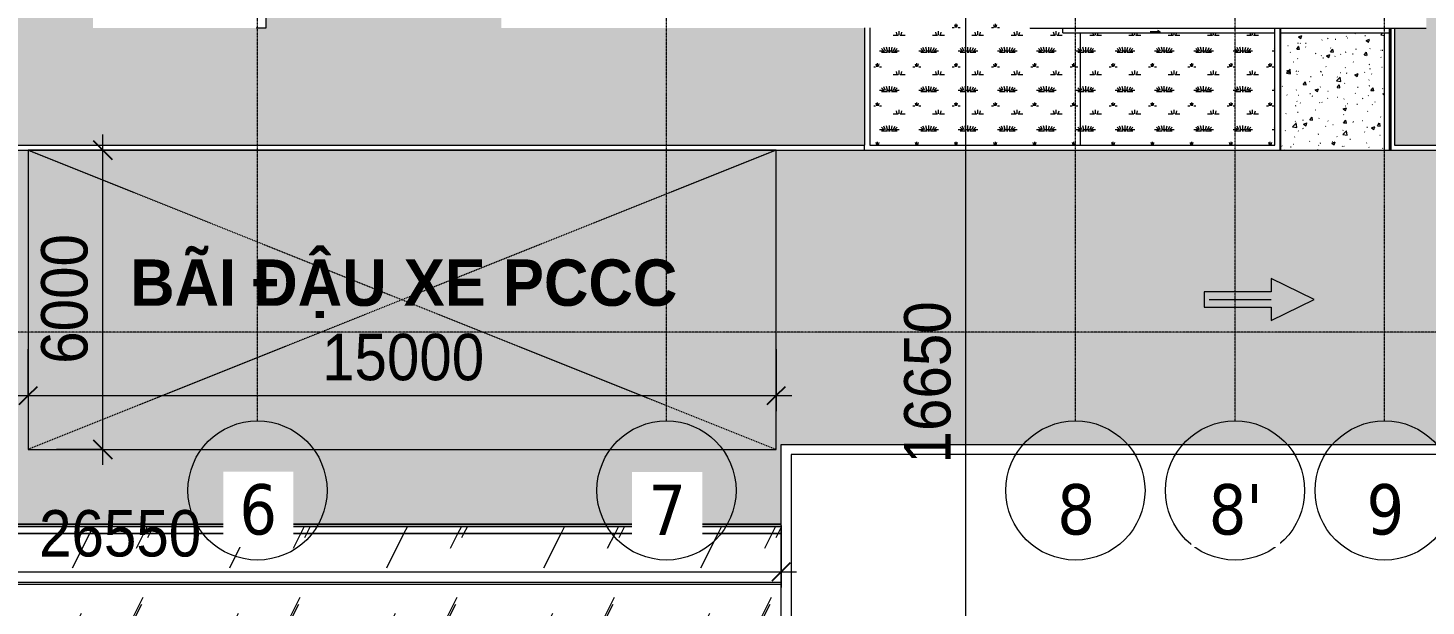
# Model space of a CAD drawing. Header units: millimetres. Extents: x 5117 to 246734, y -48177 to 129208.
# Drawn here: x 56350 to 84383, y 11749 to 23335 of the extents above; entities that cross this region are included whole.
import ezdxf

# ---------------------------------------------------------------- set-up
doc = ezdxf.new("R2010")
doc.units = ezdxf.units.MM
doc.linetypes.add('Dash', pattern=[6, 3, -3])
doc.linetypes.add('Grid Line', pattern=[22.225, 12.7, -3.175, 3.175, -3.175])
for name, color, linetype, lineweight in [('0-1', 7, 'Continuous', 5), ('A-ANNO-DIMS', 211, 'Continuous', 9), ('A-ANNO-DIMS-310', 211, 'Continuous', 9), ('A-ANNO-NOTE', 131, 'Continuous', 9), ('A-FLOR', 192, 'Continuous', 9), ('A-FLOR-PATT', 8, 'Continuous', 9), ('A-FLOR-PATT-3', 10, 'Continuous', 9), ('A-GLAZ', 151, 'Continuous', 9), ('A-GLAZ-CURT', 52, 'Continuous', 9), ('A-GLAZ-CWMG', 51, 'Continuous', 9), ('A-WALL', 113, 'Continuous', 9), ('C-PRKG', 70, 'Continuous', 9), ('C-PRKG-HDLN', 70, 'Dash', 9), ('G-ANNO-TEXT-1', 7, 'Continuous', 9), ('I-WALL', 2, 'Continuous', 9), ('S-BEAM-1', 7, 'Continuous', 9), ('S-GRID-1', 1, 'Grid Line', 9), ('S-GRID-IDEN', 1, 'Continuous', 9)]:
    doc.layers.add(name, color=color, linetype=linetype, lineweight=lineweight)
doc.styles.add('Arial_9', font='arial_0.ttf', dxfattribs={"width": 0.9, "height": 930})
doc.styles.add('Arial_B_3', font='arialbd_0.ttf', dxfattribs={"width": 0.95, "height": 930})
doc.styles.add('Tahoma_B', font='tahomabd_0.ttf', dxfattribs={"height": 1007.5})
doc.dimstyles.new('1_Dim_chi_tiet_khu_đất_2', dxfattribs={"dimscale": 304.8, "dimtxt": 948.841242, "dimasz": 1.220472, "dimexe": 1.01706, "dimexo": 0.0625, "dimgap": 0.101706, "dimtad": 1, "dimdec": 0, "dimrnd": 5, "dimzin": 0, "dimdsep": 46, "dimtxsty": 'Arial_9', "dimblk1": 'OBLIQUE', "dimblk2": 'OBLIQUE', "dimsah": 1, "dimcen": 0.09, "dimdle": 1.01706, "dimazin": 0, "dimtfac": 1, "dimtdec": 4, "dimtix": 1, "dimtmove": 0, "dimatfit": 3, "dimfxl": 3.051181, "dimfxlon": 1, "dimtvp": 1, "dimtolj": 1, "dimtzin": 0, "dimarcsym": 2})
pattern_1 = [(0, (236.2, 15.75), (787.4, 787.4), [118.11, -23.622, 31.496, -23.622, -590.55]), (0, (236.2, 15.75), (787.4, 787.4), [-196.85, 118.11, -472.44]), (0, (196.85, 39.4), (787.4, 787.4), [78.74, -59.055, 118.11, -59.055, -472.44]), (0, (196.85, 39.4), (787.4, 787.4), [-314.96, 78.74, -393.7]), (0, (472.44, 354.3), (787.4, 787.4), [98.425, -39.37, 98.425, -551.18]), (0, (78.74, 511.8), (787.4, 787.4), [39.37, -78.74, 39.37, -629.92]), (90, (157.5, 511.8), (-787.4, 787.4), [70.866, -716.534]), (90, (393.7, 39.4), (-787.4, 787.4), [78.74, -708.66]), (90, (590.55, 354.3), (-787.4, 787.4), [78.74, -708.66]), (45, (496.06, 31.5), (0, 787.4002), [78.74, -1034.812]), (135, (291.34, 31.5), (-787.4002, 6e-14), [78.74, -1034.812]), (63.435, (472.44, 35.43), (-0.0007, 787.4), [78.74, -1681.94]), (75.964, (433.07, 39.37), (-0.00383, 787.3999), [78.74, -3167.793]), (75.964, (629.92, 354.33), (-0.00383, 787.3999), [62.992, -3183.541]), (75.964, (173.23, 511.81), (-0.00383, 787.3999), [55.118, -3191.415]), (104.036, (354.33, 39.37), (0.00383, 787.3999), [78.74, -3167.793]), (104.036, (551.18, 354.33), (0.00383, 787.3999), [62.992, -3183.541]), (104.036, (141.73, 511.81), (0.00383, 787.3999), [55.118, -3191.415]), (116.565, (314.96, 35.43), (0.0007, 787.4), [78.74, -1681.939])]
pattern_2 = [(50, (0, 0), (677.7247, -59.293), [70.866, -779.526]), (355, (0, 0), (-131.1036, 710.731), [56.693, -623.621]), (100.451, (56.5, -4.94), (546.6267, 651.434), [60.227, -662.495]), (46.184, (0, 189), (1008.414, -156.3987), [106.299, -1169.289]), (96.636, (84, 175.9), (883.1375, 920.431), [90.34, -993.743]), (351.184, (0, 189), (883.146, 920.423), [85.039, -935.431]), (21, (94.5, 141.73), (564.0056, -380.4262), [70.866, -779.526]), (326, (94.5, 141.7), (229.9034, 685.1796), [56.693, -623.621]), (71.451, (141.5, 110), (793.912, 304.7473), [60.227, -662.495]), (37.5, (0, 0), (11.4894, 314.54497), [10.394, -605.668, 10.394, -622.676, -625.983]), (37.5, (0, 0), (11.4894, 314.54497), [-1249.131, 10.394, -615.589]), (7.5, (0, 0), (248.5691, 372.672), [10.394, -350.55, 10.394, -591.495, -238.582]), (7.5, (0, 0), (248.5691, 372.672), [-962.833, 10.394, -228.189]), (327.5, (-210.7, 0), (504.39837, -21.31163), [10.394, -225.826, 10.394, -726.613, -977.951]), (327.5, (-210.7, 0), (504.39837, -21.31163), [-973.226, 10.394, -967.557]), (317.5, (-305.2, 0), (551.0412, 94.5872), [10.394, -296.692, 10.394, -479.054, -694.487]), (317.5, (-305.2, 0), (551.0412, 94.5872), [-796.534, 10.394, -684.093])]
pattern_3 = [(63.321, (3699.9, -21.8), (-0.012, 3133.974), [1096.06, -5918.72]), (63.321, (550.3, -21.8), (-0.012, 3133.974), [1096.06, -5918.72]), (63.321, (5207.6, 583.7), (-0.012, 3133.974), [1096.06, -5918.72]), (63.321, (2058, 583.7), (-0.012, 3133.974), [1096.06, -5918.72]), (63.321, (4979.4, 370), (-0.012, 3133.974), [1096.06, -5918.72]), (63.321, (1829.8, 370), (-0.012, 3133.974), [1096.06, -5918.72]), (63.321, (4746.8, 1594), (-0.012, 3133.974), [532.74, -6482.04]), (63.321, (1597.2, 1594), (-0.012, 3133.974), [532.74, -6482.04]), (63.321, (4594.7, 1404.6), (-0.012, 3133.974), [1096.06, -5918.72]), (63.321, (1445, 1404.6), (-0.012, 3133.974), [1096.06, -5918.72]), (63.321, (4621.5, 1540.6), (-0.012, 3133.974), [1096.06, -5918.72]), (63.321, (1471.9, 1540.6), (-0.012, 3133.974), [1096.06, -5918.72]), (63.321, (3350.8, 943.9), (-0.012, 3133.974), [1096.06, -5918.72]), (63.321, (201.2, 943.9), (-0.012, 3133.974), [1096.06, -5918.72]), (63.321, (3377.6, 1104.2), (-0.012, 3133.974), [1096.06, -5918.72]), (63.321, (228, 1104.2), (-0.012, 3133.974), [1096.06, -5918.72]), (63.321, (3384.9, 1219.8), (-0.012, 3133.974), [1096.06, -5918.72]), (63.321, (235.3, 1219.8), (-0.012, 3133.974), [1096.06, -5918.72])]

# ---------------------------------------------------------------- blocks, each defined once
blk = doc.blocks.new('NCV_TKTC_KET CAU_rvt-1-TKCS_MB TỔNG THỂ MÁI')
at = {"layer": 'S-BEAM-1'}
for p, q in [((61128, 23335), (61128, 24535)), ((60928, 23335), (61128, 23335)), ((77103, 23237), (77103, 23327)), ((77103, 23237), (81353, 23237)), ((81462, 23237), (83653, 23237))]:
    blk.add_line(p, q, dxfattribs=at)
blk = doc.blocks.new('BAI XE PCCC - BAI XE PCCC-V1-TKCS_MB TỔNG THỂ MÁI')
at = {"layer": 'C-PRKG'}
for p, q in [((0, 6000), (0, 0)), ((15000, 6000), (0, 6000)), ((15000, 0), (15000, 6000)), ((0, 0), (15000, 0))]:
    blk.add_line(p, q, dxfattribs=at)
at = {"layer": 'C-PRKG-HDLN'}
for p, q in [((15000, 6000), (0, 0)), ((0, 6000), (15000, 0))]:
    blk.add_line(p, q, dxfattribs=at)
blk = doc.blocks.new('Rectangular Mullion - 40 x 80mm-2354327-TKCS_MB TỔNG THỂ MÁI')
at = {"layer": 'A-GLAZ-CWMG'}
for p, q in [((44903, 13379), (44903, 13387)), ((44903, 13387), (71453, 13387)), ((44903, 13339), (44903, 13379)), ((71453, 13379), (44903, 13379)), ((71453, 13339), (44903, 13339))]:
    blk.add_line(p, q, dxfattribs=at)
blk = doc.blocks.new('System Panel - Glazed-V15-TKCS_MB TỔNG THỂ MÁI')
at = {"layer": 'A-GLAZ-CURT'}
h = blk.add_hatch(dxfattribs=at)
h.set_pattern_fill('FP_30', color=256, style=0, pattern_type=2)
h.set_pattern_definition(pattern_3)
h.paths.add_polyline_path([(69324, 11232), (71453, 11232), (71453, 12179), (44903, 12179), (44903, 11232), (64385, 11232)])
blk.add_line((44903, 12179), (44903, 11232), dxfattribs=at)
blk = doc.blocks.new('System Panel - Glazed-V16-TKCS_MB TỔNG THỂ MÁI')
at = {"layer": 'A-GLAZ-CURT'}
h = blk.add_hatch(dxfattribs=at)
h.set_pattern_fill('FP_30', color=256, style=0, pattern_type=2)
h.set_pattern_definition(pattern_3)
h.paths.add_polyline_path([(44903, 12227), (71453, 12227), (71453, 13203), (44903, 13203), (44903, 12799)])
for p, q in [((71453, 13203), (44903, 13203)), ((44903, 13203), (44903, 12227))]:
    blk.add_line(p, q, dxfattribs=at)
blk = doc.blocks.new('System Panel - Glazed-2550691-TKCS_MB TỔNG THỂ MÁI')
at = {"layer": 'A-GLAZ-CURT'}
h = blk.add_hatch(dxfattribs=at)
h.set_pattern_fill('FP_30', color=256, style=0, pattern_type=2)
h.set_pattern_definition(pattern_3)
h.paths.add_polyline_path([(71453, 13203), (71453, 13339), (44903, 13339), (44903, 13203), (64385, 13203)])
h = blk.add_hatch(dxfattribs=at)
h.set_pattern_fill('FP_32', color=256, style=0, pattern_type=2)
h.set_pattern_definition([(11.254, (3699.88, 13645.43), (0.0002, 313.3645), [501.773, -2709.577]), (11.254, (550.28, 13645.43), (0.0002, 313.3645), [501.773, -2709.577]), (11.254, (5207.6, 13705.97), (0.0002, 313.3645), [501.773, -2709.577]), (11.254, (2058, 13705.97), (0.0002, 313.3645), [501.773, -2709.577]), (11.254, (4979.4, 13684.6), (0.0002, 313.3645), [501.773, -2709.577]), (11.254, (1829.8, 13684.6), (0.0002, 313.3645), [501.773, -2709.577]), (11.254, (4746.8, 13807), (0.0002, 313.3645), [243.885, -2967.464]), (11.254, (1597.2, 13807), (0.0002, 313.3645), [243.885, -2967.464]), (11.254, (4594.65, 13788.05), (0.0002, 313.3645), [501.773, -2709.577]), (11.254, (1445.05, 13788.05), (0.0002, 313.3645), [501.773, -2709.577]), (11.254, (4621.5, 13801.65), (0.0002, 313.3645), [501.773, -2709.577]), (11.254, (1471.9, 13801.65), (0.0002, 313.3645), [501.773, -2709.577]), (11.254, (3350.8, 13742), (0.0002, 313.3645), [501.773, -2709.577]), (11.254, (201.2, 13742), (0.0002, 313.3645), [501.773, -2709.577]), (11.254, (3377.64, 13758), (0.0002, 313.3645), [501.773, -2709.577]), (11.254, (228.04, 13758), (0.0002, 313.3645), [501.773, -2709.577]), (11.254, (3384.87, 13769.57), (0.0002, 313.3645), [501.773, -2709.577]), (11.254, (235.27, 13769.57), (0.0002, 313.3645), [501.773, -2709.577])])
h.paths.add_polyline_path([(71453, 13388), (71453, 13389), (64385, 13388)])
for p, q in [((44903, 13389), (71453, 13389)), ((44903, 13389), (44903, 13388)), ((71453, 13388), (44903, 13388)), ((44903, 13339), (44903, 13203)), ((44903, 13203), (71453, 13203))]:
    blk.add_line(p, q, dxfattribs=at)
blk = doc.blocks.new('Rectangular Mullion - 40 x 80mm-2354333-TKCS_MB TỔNG THỂ MÁI')
at = {"layer": 'A-GLAZ-CWMG'}
for p, q in [((44903, 9234), (44903, 9242)), ((44903, 9242), (71453, 9242)), ((44903, 9194), (44903, 9234)), ((71453, 9234), (44903, 9234)), ((71453, 9194), (44903, 9194))]:
    blk.add_line(p, q, dxfattribs=at)
blk = doc.blocks.new('1_FAMILY RVT - W01-WxH 1400x6000-587637-TKCS_MB TỔNG THỂ MÁI')
at = {"layer": 'A-GLAZ'}
for q in [(1449.2, 197.79), (1449.2, 146.99), (1601.6, 172.39)]:
    blk.add_line((1398.4, 172.39), q, dxfattribs=at)
blk = doc.blocks.new('Grid - M_Grid Head - Circle-353313-TKCS_MB TỔNG THỂ MÁI')
at = {"layer": 'S-GRID-IDEN'}
blk.add_circle((0, 0), 4.5, dxfattribs=at)
blk = doc.blocks.new('DIMBLOCK11-TKCS_MB TỔNG THỂ MÁI')
at = {"layer": 'A-ANNO-DIMS-310', "lineweight": 25}
for p, q in [((57852, 20888), (57666, 21074)), ((57852, 20888), (58038, 20702)), ((57852, 14888), (57666, 15074)), ((57852, 14888), (58038, 14702))]:
    blk.add_line(p, q, dxfattribs=at)
at = {"layer": 'A-ANNO-DIMS-310'}
for p, q in [((57852, 14578), (57852, 21198)), ((56922, 20888), (58162, 20888)), ((57852, 20888), (56922, 20888)), ((56922, 14888), (58162, 14888)), ((57852, 14888), (56922, 14888))]:
    blk.add_line(p, q, dxfattribs=at)
at = {"layer": 'A-ANNO-DIMS-310', "color": 0, "insert": (56614, 16604), "char_height": 930, "width": 3083, "attachment_point": 1, "rotation": 90, "line_spacing_factor": 0.941778, "style": 'Arial_9'}
blk.add_mtext('6000', dxfattribs=at)
blk = doc.blocks.new('_Oblique')
at = {"color": 0, "linetype": 'ByBlock', "lineweight": -2}
blk.add_line((-0.5, -0.5), (0.5, 0.5), dxfattribs=at)
blk = doc.blocks.new('DIMBLOCK12-TKCS_MB TỔNG THỂ MÁI')
at = {"layer": 'A-ANNO-DIMS-310'}
for p, q in [((56353, 16896), (56353, 15656)), ((56353, 15966), (56353, 16896)), ((71353, 16896), (71353, 15656)), ((71353, 15966), (71353, 16896)), ((56043, 15966), (71663, 15966))]:
    blk.add_line(p, q, dxfattribs=at)
at = {"layer": 'A-ANNO-DIMS-310', "lineweight": 25}
for p, q in [((56353, 15966), (56539, 16152)), ((71353, 15966), (71539, 16152)), ((56353, 15966), (56167, 15780)), ((71353, 15966), (71167, 15780))]:
    blk.add_line(p, q, dxfattribs=at)
at = {"layer": 'A-ANNO-DIMS-310', "color": 0, "insert": (62247, 17205), "char_height": 930, "width": 3853.76, "attachment_point": 1, "line_spacing_factor": 0.941778, "style": 'Arial_9'}
blk.add_mtext('15000', dxfattribs=at)
blk = doc.blocks.new('MUI TEN - Moc lat gach-622134-TKCS_MB TỔNG THỂ MÁI')
at = {"layer": 'A-ANNO-NOTE'}
blk.add_hatch(color=256, dxfattribs=at).paths.add_polyline_path([(-0.511, 2.7), (-1.367, 2.7), (-0.011, 5.48), (1.345, 2.7), (0.489, 2.7), (0.489, -1.628), (-0.511, -1.628)])
for p, q in [((-0.011, 5.48), (-1.367, 2.7)), ((1.345, 2.7), (-0.011, 5.48)), ((-1.367, 2.7), (-0.511, 2.7)), ((-0.511, 2.7), (-0.511, -1.628)), ((-0.011, -1.298), (-0.011, 2.7)), ((0.489, -1.628), (0.489, 2.7)), ((0.489, 2.7), (1.345, 2.7)), ((-0.511, -1.628), (0.489, -1.628))]:
    blk.add_line(p, q, dxfattribs=at)
blk = doc.blocks.new('DIMBLOCK34-TKCS_MB TỔNG THỂ MÁI')
at = {"layer": 'A-ANNO-DIMS-310'}
for p, q in [((44903, 13363), (44903, 12123)), ((44903, 12433), (44903, 13363)), ((71453, 13363), (71453, 12123)), ((71453, 12433), (71453, 13363)), ((44593, 12433), (71763, 12433))]:
    blk.add_line(p, q, dxfattribs=at)
at = {"layer": 'A-ANNO-DIMS-310', "lineweight": 25}
for p, q in [((44903, 12433), (45089, 12619)), ((71453, 12433), (71639, 12619)), ((44903, 12433), (44717, 12247)), ((71453, 12433), (71267, 12247))]:
    blk.add_line(p, q, dxfattribs=at)
at = {"layer": 'A-ANNO-DIMS-310', "color": 0, "insert": (56572, 13672), "char_height": 930, "width": 3853.76, "attachment_point": 1, "line_spacing_factor": 0.941778, "style": 'Arial_9'}
blk.add_mtext('26550', dxfattribs=at)
blk = doc.blocks.new('DIMBLOCK51-TKCS_MB TỔNG THỂ MÁI')
at = {"layer": 'A-ANNO-DIMS-310', "lineweight": 25}
for p, q in [((75157, 24537), (74971, 24723)), ((75157, 24537), (75343, 24351)), ((75157, 7888), (74971, 8074)), ((75157, 7888), (75343, 7702))]:
    blk.add_line(p, q, dxfattribs=at)
at = {"layer": 'A-ANNO-DIMS-310'}
for p, q in [((75157, 7578), (75157, 24847)), ((74227, 24537), (75467, 24537)), ((75157, 24537), (74227, 24537)), ((74227, 7888), (75467, 7888)), ((75157, 7888), (74227, 7888))]:
    blk.add_line(p, q, dxfattribs=at)
at = {"layer": 'A-ANNO-DIMS-310', "color": 0, "insert": (73918, 14607), "char_height": 930, "width": 3853.76, "attachment_point": 1, "rotation": 90, "line_spacing_factor": 0.941778, "style": 'Arial_9'}
blk.add_mtext('16650', dxfattribs=at)

msp = doc.modelspace()

# ---------------------------------------------------------------- hatches: boundary and pattern name
at = {"layer": 'A-FLOR-PATT'}
h = msp.add_hatch(dxfattribs=at)
h.set_pattern_fill('FP_14', color=256, style=0, pattern_type=2)
h.set_pattern_definition(pattern_1)
h.paths.add_polyline_path([(61127.6, 20988.2), (73127.6, 20988.2), (73127.6, 23335.3), (65842.6, 23337.4), (65842.6, 24536.9), (61127.6, 24535.3), (61127.6, 23335.3), (57652.6, 23337.4), (57650.9, 24536.9), (52952.6, 24535.3), (52952.6, 23335.3), (49452.6, 23337.4), (49452.6, 24536.9), (44802.6, 24536.9), (44802.6, 20988.2), (60927.6, 20988.2)])
h = msp.add_hatch(dxfattribs=at)
h.set_pattern_fill('FP_14', color=256, style=0, pattern_type=2)
h.set_pattern_definition(pattern_1)
h.paths.add_polyline_path([(73227.6, 20988.2), (77452.6, 20988.2), (77452.6, 23236.9), (77102.6, 23236.9), (77102.6, 23327.4), (76442.6, 23327.4), (76442.6, 23337.4), (76452.6, 23337.4), (76452.6, 24536.9), (74627.6, 24536.9), (74626.3, 23335.3), (73227.6, 23335.3)])
h = msp.add_hatch(dxfattribs=at)
h.set_pattern_fill('FP_14', color=256, style=0, pattern_type=2)
h.set_pattern_definition(pattern_1)
h.paths.add_polyline_path([(113775.8, 20988.2), (116102.6, 20988.2), (116102.1, 24536.9), (111452.6, 24536.9), (111452.6, 23335.3), (107977.6, 23336.9), (107977.6, 24535.2), (103252.6, 24535.2), (103252.6, 23335.3), (99777.6, 23335.3), (99777.6, 23327.4), (99767.6, 23327.4), (99767.6, 24536.9), (95052.6, 24535.2), (95050.5, 23336.9), (86277.6, 23337.4), (86277.6, 24536.9), (84387.6, 24536.9), (84387.6, 23327.4), (83752.6, 23325.3), (83752.6, 20988.2), (103897.7, 20988.2)])
h = msp.add_hatch(dxfattribs=at)
h.set_pattern_fill('FP_27', color=256, style=0, pattern_type=2)
h.set_pattern_definition(pattern_1)
h.paths.add_polyline_path([(81032.6, 20988.2), (81352.6, 20988.2), (81352.6, 23236.9), (77452.6, 23236.9), (77452.6, 20988.2), (79202.5, 20988.2)])
at = {"layer": 'A-FLOR-PATT-3'}
h = msp.add_hatch(dxfattribs=at)
h.set_pattern_fill('FP_6', color=256, style=0, pattern_type=2)
h.set_pattern_definition(pattern_2)
h.paths.add_polyline_path([(81462.6, 20888.2), (83552.6, 20888.2), (83552.6, 23236.9), (81462.6, 23236.9), (81462.6, 20988.2)])
h = msp.add_hatch(dxfattribs=at)
h.set_pattern_fill('FP_6', color=256, style=0, pattern_type=2)
h.set_pattern_definition(pattern_2)
h.paths.add_polyline_path([(44802.6, 13236.9), (44902.6, 13236.9), (44902.6, 13388.8), (71452.6, 13388.8), (71452.6, 14988.2), (89452.6, 14988.2), (89452.6, 13388.8), (115103.5, 13387.2), (115103.5, 13256.9), (116102.6, 13256.9), (116102.6, 20878.2), (83667.6, 20878.2), (83667.6, 20888.2), (81462.6, 20888.2), (81462.6, 20878.2), (44812.6, 20878.2), (44812.6, 20888.2), (44802.6, 20888.2), (44802.6, 13339.5)])
h.paths.add_polyline_path([(93977.4, 15435.6), (93971.5, 15446), (93977.4, 15456.3), (93989.4, 15456.3), (93995.4, 15446), (93989.4, 15435.6)])
h.paths.add_polyline_path([(100288.2, 15435.6), (100276.2, 15435.6), (100270.3, 15446), (100276.2, 15456.3), (100288.2, 15456.3), (100294.2, 15446), (100290.7, 15440)])
h.paths.add_polyline_path([(99027.4, 15435.6), (99021.4, 15446), (99027.4, 15456.3), (99039.4, 15456.3), (99045.3, 15446), (99039.4, 15435.6)])
h.paths.add_polyline_path([(95839.4, 15435.9), (95827.4, 15435.9), (95821.5, 15446.3), (95827.4, 15456.6), (95839.4, 15456.6), (95845.4, 15446.3), (95841.9, 15440.3)])
h.paths.add_polyline_path([(99028.1, 16016.9), (99021.4, 16027.3), (99028.1, 16037.7), (99043.5, 16034.1), (99046, 16027.3), (99040, 16016.9)])
h.paths.add_polyline_path([(100276.9, 16016.9), (100270.3, 16027.3), (100276.9, 16037.7), (100292.3, 16034.1), (100294.8, 16027.3), (100288.8, 16016.9)])
h.paths.add_polyline_path([(93978.1, 16016.9), (93971.5, 16027.3), (93978.1, 16037.7), (93993.5, 16034.1), (93996, 16027.3), (93990, 16016.9), (93989.4, 16016.9)])
h.paths.add_polyline_path([(95828.1, 16017.2), (95821.5, 16027.6), (95828.1, 16037.9), (95843.5, 16034.4), (95846, 16027.6), (95840, 16017.2)])
h.paths.add_polyline_path([(99482.5, 18936.9), (99470.6, 18936.9), (99464.6, 18947.3), (99470.6, 18957.6), (99482.5, 18957.6), (99488.5, 18947.3), (99485.1, 18941.3)])
h.paths.add_polyline_path([(99471.2, 19518.2), (99464.6, 19528.6), (99471.3, 19538.9), (99486.7, 19535.4), (99489.2, 19528.6), (99483.2, 19518.2), (99482.5, 19518.2)])
h.paths.add_polyline_path([(93277.8, 19934), (93271.8, 19944.4), (93277.8, 19954.7), (93289.8, 19954.7), (93295.7, 19944.4), (93289.8, 19934)])
h.paths.add_polyline_path([(92027.8, 19935.2), (92021.8, 19945.5), (92027.8, 19955.9), (92039.8, 19955.9), (92045.7, 19945.5), (92039.8, 19935.2)])
h.paths.add_polyline_path([(88438.8, 19935.6), (88426.8, 19935.6), (88421.8, 19949.5), (88426.8, 19956.3), (88438.8, 19956.3), (88444.7, 19946), (88443.1, 19940)])
h.paths.add_polyline_path([(97228.3, 19936.8), (97222.3, 19947.1), (97228.3, 19957.5), (97240.2, 19957.5), (97246.2, 19947.1), (97240.2, 19936.8)])
h.paths.add_polyline_path([(93289.8, 20515.3), (93277.8, 20515.3), (93271.8, 20525.7), (93278.5, 20536), (93293.9, 20532.5), (93296.4, 20525.6), (93290.4, 20515.3)])
h.paths.add_polyline_path([(92040.4, 20516.5), (92027.8, 20516.5), (92021.8, 20526.8), (92028.5, 20537.2), (92043.9, 20533.7), (92046.4, 20526.8), (92040.4, 20516.5)])
h.paths.add_polyline_path([(88426.8, 20516.9), (88426.1, 20517), (88420.2, 20527.3), (88426.2, 20537.6), (88438.8, 20537.6), (88444.1, 20524.9), (88438.8, 20517), (88426.8, 20516.9)])
h.paths.add_polyline_path([(97240.8, 20518.1), (97228.3, 20518.1), (97222.3, 20528.5), (97228.9, 20538.8), (97244.3, 20535.3), (97246.8, 20528.4), (97240.9, 20518.1)])

# ---------------------------------------------------------------- linework, layer by layer
at = {"layer": 'A-FLOR'}
for p, q in [((77452.6, 20988.2), (77452.6, 23236.9)), ((83552.6, 20888.2), (83552.6, 23236.9)), ((81462.6, 20888.2), (83652.6, 20888.2))]:
    msp.add_line(p, q, dxfattribs=at)
at = {"layer": 'A-WALL'}
for p, q in [((73127.6, 20988.2), (73127.6, 23335.3)), ((73227.6, 23335.3), (73227.6, 20988.2)), ((81352.6, 20988.2), (81352.6, 23325.3)), ((81462.6, 23325.3), (81352.6, 23325.3)), ((81452.6, 23325.3), (81452.6, 20888.2)), ((81462.6, 23325.3), (81462.6, 20878.2)), ((83652.6, 20888.2), (83652.6, 23325.3)), ((83752.6, 23325.3), (83652.6, 23325.3)), ((83667.6, 20878.2), (83667.6, 23327.4)), ((83677.6, 23327.4), (83677.6, 20888.2)), ((83752.6, 23325.3), (83752.6, 20988.2)), ((44802.6, 20988.2), (73117.6, 20988.2)), ((44802.6, 20888.2), (81452.6, 20888.2)), ((81462.6, 20878.2), (44812.6, 20878.2)), ((73117.6, 20988.2), (73117.6, 20878.2)), ((73227.6, 20988.2), (81352.6, 20988.2)), ((83652.6, 20888.2), (116102.6, 20888.2)), ((116102.6, 20878.2), (83667.6, 20878.2)), ((83752.6, 20988.2), (116102.6, 20988.2)), ((71452.6, 14988.2), (89452.6, 14988.2)), ((71452.6, 7888.2), (71452.6, 14988.2)), ((89252.6, 14788.2), (71652.6, 14788.2)), ((71652.6, 14788.2), (71652.6, 8088.2))]:
    msp.add_line(p, q, dxfattribs=at)
at = {"layer": 'I-WALL'}
for p in [(76442.6, 23337.4), (84387.6, 23327.4)]:
    msp.add_line(p, (76442.6, 23327.4), dxfattribs=at)
at = {"layer": 'S-GRID-1'}
for p, q in [((60952.6, 23210.6), (60952.6, 78232.7)), ((69152.6, 23210.6), (69152.6, 78232.7)), ((77352.6, 23210.6), (77352.6, 78232.7)), ((80552.6, 23210.6), (80552.6, 78232.7)), ((83552.6, 23210.6), (83552.6, 78232.7)), ((60952.6, 15460.6), (60952.6, 23210.6)), ((69152.6, 15460.6), (69152.6, 23210.6)), ((77352.6, 15460.6), (77352.6, 23210.6)), ((80552.6, 15460.6), (80552.6, 23210.6)), ((83552.6, 15460.6), (83552.6, 23210.6)), ((129301.8, 17236.9), (31601.8, 17236.9))]:
    msp.add_line(p, q, dxfattribs=at)

# ---------------------------------------------------------------- block references
at = {"layer": '0-1'}
msp.add_blockref('NCV_TKTC_KET CAU_rvt-1-TKCS_MB TỔNG THỂ MÁI', (0, 0), dxfattribs=at)
at = {"layer": 'A-ANNO-NOTE', "xscale": 310, "yscale": 310, "zscale": 310, "rotation": 270.0000000000001}
msp.add_blockref('MUI TEN - Moc lat gach-622134-TKCS_MB TỔNG THỂ MÁI', (80438.8, 17888.2), dxfattribs=at)
at = {"layer": 'A-GLAZ', "rotation": 180}
msp.add_blockref('1_FAMILY RVT - W01-WxH 1400x6000-587637-TKCS_MB TỔNG THỂ MÁI', (80452.6, 23433.6), dxfattribs=at)
at = {"layer": 'A-GLAZ-CURT'}
for name in ['System Panel - Glazed-2550691-TKCS_MB TỔNG THỂ MÁI', 'System Panel - Glazed-V16-TKCS_MB TỔNG THỂ MÁI', 'System Panel - Glazed-V15-TKCS_MB TỔNG THỂ MÁI']:
    msp.add_blockref(name, (0, 0), dxfattribs=at)
at = {"layer": 'A-GLAZ-CWMG'}
for name, p in [('Rectangular Mullion - 40 x 80mm-2354327-TKCS_MB TỔNG THỂ MÁI', (0, 0)), ('Rectangular Mullion - 40 x 80mm-2354333-TKCS_MB TỔNG THỂ MÁI', (0, 2985.1))]:
    msp.add_blockref(name, p, dxfattribs=at)
at = {"layer": 'C-PRKG'}
msp.add_blockref('BAI XE PCCC - BAI XE PCCC-V1-TKCS_MB TỔNG THỂ MÁI', (56352.6, 14888.2), dxfattribs=at)
at = {"layer": 'S-GRID-IDEN', "xscale": 309.9999999999998, "yscale": 309.9999999999998, "zscale": 309.9999999999998}
for p in [(60952.6, 14065.6), (69152.6, 14065.6), (77352.6, 14065.6), (80552.6, 14065.6), (83552.6, 14065.6)]:
    msp.add_blockref('Grid - M_Grid Head - Circle-353313-TKCS_MB TỔNG THỂ MÁI', p, dxfattribs=at)

# ---------------------------------------------------------------- texts
at = {"layer": 'G-ANNO-TEXT-1', "insert": (63884.4, 18110.4), "char_height": 930, "width": 11765.275, "attachment_point": 5, "line_spacing_factor": 0.936439, "style": 'Arial_B_3'}
msp.add_mtext('\\pt3534,7068,10602,14136,17670,21204,24738,28272,31806,35340,38874,42408,45942,49476,53010,56544,60078,63612,67146,70680,74214,77748,81282,84816,88350,91884,95418,98952,1.02486E+005,1.06020E+005,1.09554E+005,1.13088E+005;BÃI ĐẬU XE PCCC', dxfattribs=at)

# ---------------------------------------------------------------- dimensions: what is measured, and where the dimension line sits
at = {"layer": 'A-ANNO-DIMS'}
for base, p1, p2, override, picture, middle in [((75156.7, 24536.9), (74226.7, 7888.2), (74226.7, 24536.9), {"dimpost": '<>', "dimfxl": 16648.70801}, 'DIMBLOCK51-TKCS_MB TỔNG THỂ MÁI', (74650.8, 16212.6)), ((57852.2, 20888.2), (56922.2, 14888.2), (56922.2, 20888.2), {"dimpost": '<>', "dimfxl": 6000}, 'DIMBLOCK11-TKCS_MB TỔNG THỂ MÁI', (57346.4, 17888.2))]:
    dim = msp.add_linear_dim(base=base, p1=p1, p2=p2, angle=90, dimstyle='1_Dim_chi_tiet_khu_đất_2', override=override, dxfattribs=at)
    dim.commit()
    dim.dimension.update_dxf_attribs({"geometry": picture, "text_midpoint": middle})
dim = msp.add_linear_dim(base=(71352.6, 15966.2), p1=(56352.6, 16896.2), p2=(71352.6, 16896.2), dimstyle='1_Dim_chi_tiet_khu_đất_2', override={"dimpost": '<>', "dimfxl": 15000}, dxfattribs=at)
dim.commit()
dim.dimension.update_dxf_attribs({"geometry": 'DIMBLOCK12-TKCS_MB TỔNG THỂ MÁI', "text_midpoint": (63852.6, 16472)})

# ---------------------------------------------------------------- next in the draw order: texts
at = {"layer": 'S-GRID-IDEN', "char_height": 1007.5, "attachment_point": 5, "line_spacing_factor": 0.996129, "style": 'Tahoma_B', "bg_fill": 3, "box_fill_scale": 1.25, "bg_fill_color": 256, "bg_fill_true_color": 13158600, "bg_fill_transparency": 0}
for s, insert, width in [('\\pt3936.99767,7873.99535,11811.0031,15748.00078,19684.99845,23621.99612,27559.00387,31496.00155,35432.99922,39369.9969,43307.00465,47244.00232,51181,55117.99767,59054.99535,62992.0031,66929.00077,70865.99845,74802.99612,78740.00387,82677.00155,86613.99922,90550.9969,94488.00465,98425.00232,1.02362E+005,1.06299E+005,1.10236E+005,1.14173E+005,1.18110E+005,1.22047E+005,1.25984E+005;6', (60967.1, 13678.6), 902.1), ('\\pt3936.99767,7873.99535,11811.0031,15748.00078,19684.99845,23621.99612,27559.00387,31496.00155,35432.99922,39369.9969,43307.00465,47244.00232,51181,55117.99767,59054.99535,62992.0031,66929.00077,70865.99845,74802.99612,78740.00387,82677.00155,86613.99922,90550.9969,94488.00465,98425.00232,1.02362E+005,1.06299E+005,1.10236E+005,1.14173E+005,1.18110E+005,1.22047E+005,1.25984E+005;7', (69167.1, 13678.6), 902.1), ('\\pt3936.99767,7873.99535,11811.0031,15748.00078,19684.99845,23621.99612,27559.00387,31496.00155,35432.99922,39369.9969,43307.00465,47244.00232,51181,55117.99767,59054.99535,62992.0031,66929.00077,70865.99845,74802.99612,78740.00387,82677.00155,86613.99922,90550.9969,94488.00465,98425.00232,1.02362E+005,1.06299E+005,1.10236E+005,1.14173E+005,1.18110E+005,1.22047E+005,1.25984E+005;8', (77367.1, 13678.6), 902.1), ("\\pt3936.99767,7873.99535,11811.0031,15748.00078,19684.99845,23621.99612,27559.00387,31496.00155,35432.99922,39369.9969,43307.00465,47244.00232,51181,55117.99767,59054.99535,62992.0031,66929.00077,70865.99845,74802.99612,78740.00387,82677.00155,86613.99922,90550.9969,94488.00465,98425.00232,1.02362E+005,1.06299E+005,1.10236E+005,1.14173E+005,1.18110E+005,1.22047E+005,1.25984E+005;8'", (80567.1, 13678.6), 1271), ('\\pt3936.99767,7873.99535,11811.0031,15748.00078,19684.99845,23621.99612,27559.00387,31496.00155,35432.99922,39369.9969,43307.00465,47244.00232,51181,55117.99767,59054.99535,62992.0031,66929.00077,70865.99845,74802.99612,78740.00387,82677.00155,86613.99922,90550.9969,94488.00465,98425.00232,1.02362E+005,1.06299E+005,1.10236E+005,1.14173E+005,1.18110E+005,1.22047E+005,1.25984E+005;9', (83567.1, 13678.6), 902.1)]:
    msp.add_mtext(s, dxfattribs=dict(at, insert=insert, width=width))

# ---------------------------------------------------------------- next in the draw order: dimensions: what is measured, and where the dimension line sits
at = {"layer": 'A-ANNO-DIMS'}
dim = msp.add_linear_dim(base=(71452.6, 12433.4), p1=(44902.6, 13363.4), p2=(71452.6, 13363.4), dimstyle='1_Dim_chi_tiet_khu_đất_2', override={"dimpost": '<>', "dimfxl": 26550}, dxfattribs=at)
dim.commit()
dim.dimension.update_dxf_attribs({"geometry": 'DIMBLOCK34-TKCS_MB TỔNG THỂ MÁI', "text_midpoint": (58177.6, 12939.2)})

doc.saveas('drawing.dxf')
